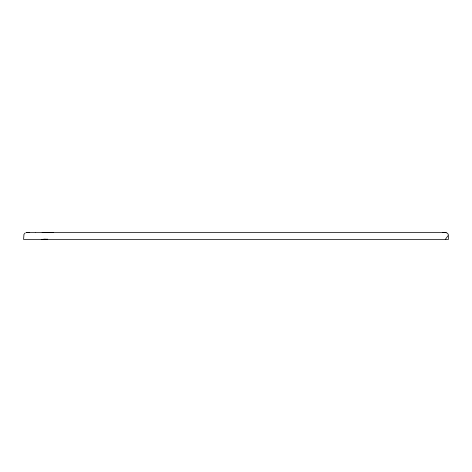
<?xml version="1.0" encoding="UTF-8"?>
<svg xmlns="http://www.w3.org/2000/svg" width="472" height="472" viewBox="0 0 472 472"><rect width="100%" height="100%" fill="white"/><g stroke="black" fill="none" stroke-linecap="round" stroke-linejoin="round"><path stroke-width="0.71" d="M29.376 232.531L26.456 232.531M445.291 239.469L448.4 235.198L448.4 239.469L23.6 239.469L23.948 234.377L25.258 232.826M44.492 239.469L47.406 239.109M41.707 239.469L45.341 239.056M27.276 232.537L28.963 232.566L26.267 232.548M29.152 232.531L35.606 232.531M35.831 232.531L445.733 232.531L447.621 233.315L448.365 234.785M42.126 232.531L53.613 232.537M442.624 232.531L446.152 232.566"/></g></svg>
